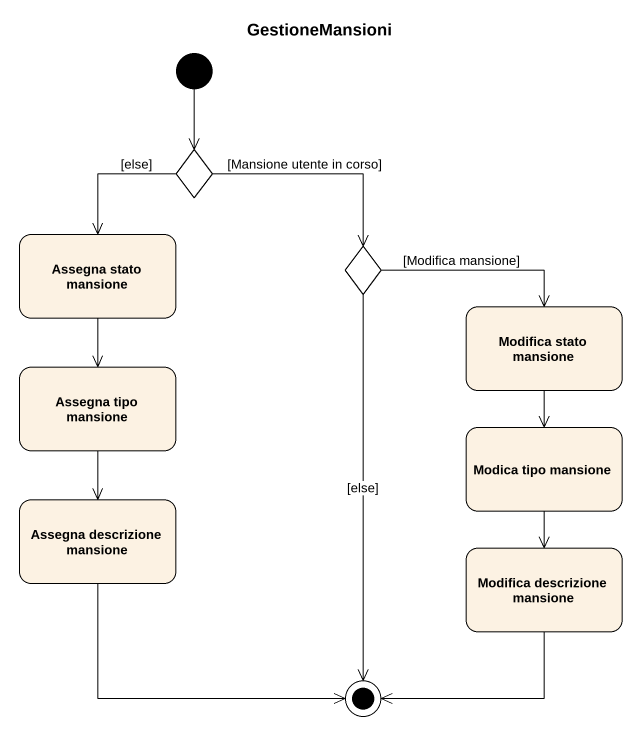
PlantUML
@startuml
title GestioneMansioni
hide empty description
state choice1 <<choice>>
state "Assegna stato mansione" as Assegna_stato_mansione
state choice2 <<choice>>
state "Modifica stato mansione" as Modifica_stato_mansione
state "Assegna tipo mansione" as Assegna_tipo_mansione
state "Modica tipo mansione" as Modica_tipo_mansione
state "Assegna descrizione mansione" as Assegna_descrizione_mansione
state "Modifica descrizione mansione" as Modifica_descrizione
[*] --> choice1
choice1 --> Assegna_stato_mansione : [else]
choice1 -right-> choice2 : [Mansione utente in corso]
Assegna_stato_mansione --> Assegna_tipo_mansione
choice2 -right-> Modifica_stato_mansione : [Modifica mansione]
Modifica_stato_mansione --> Modica_tipo_mansione
Assegna_tipo_mansione --> Assegna_descrizione_mansione
Modica_tipo_mansione --> Modifica_descrizione
choice2 --> [*] : [else]
Assegna_descrizione_mansione -right-> [*]
Modifica_descrizione --> [*]
@enduml
